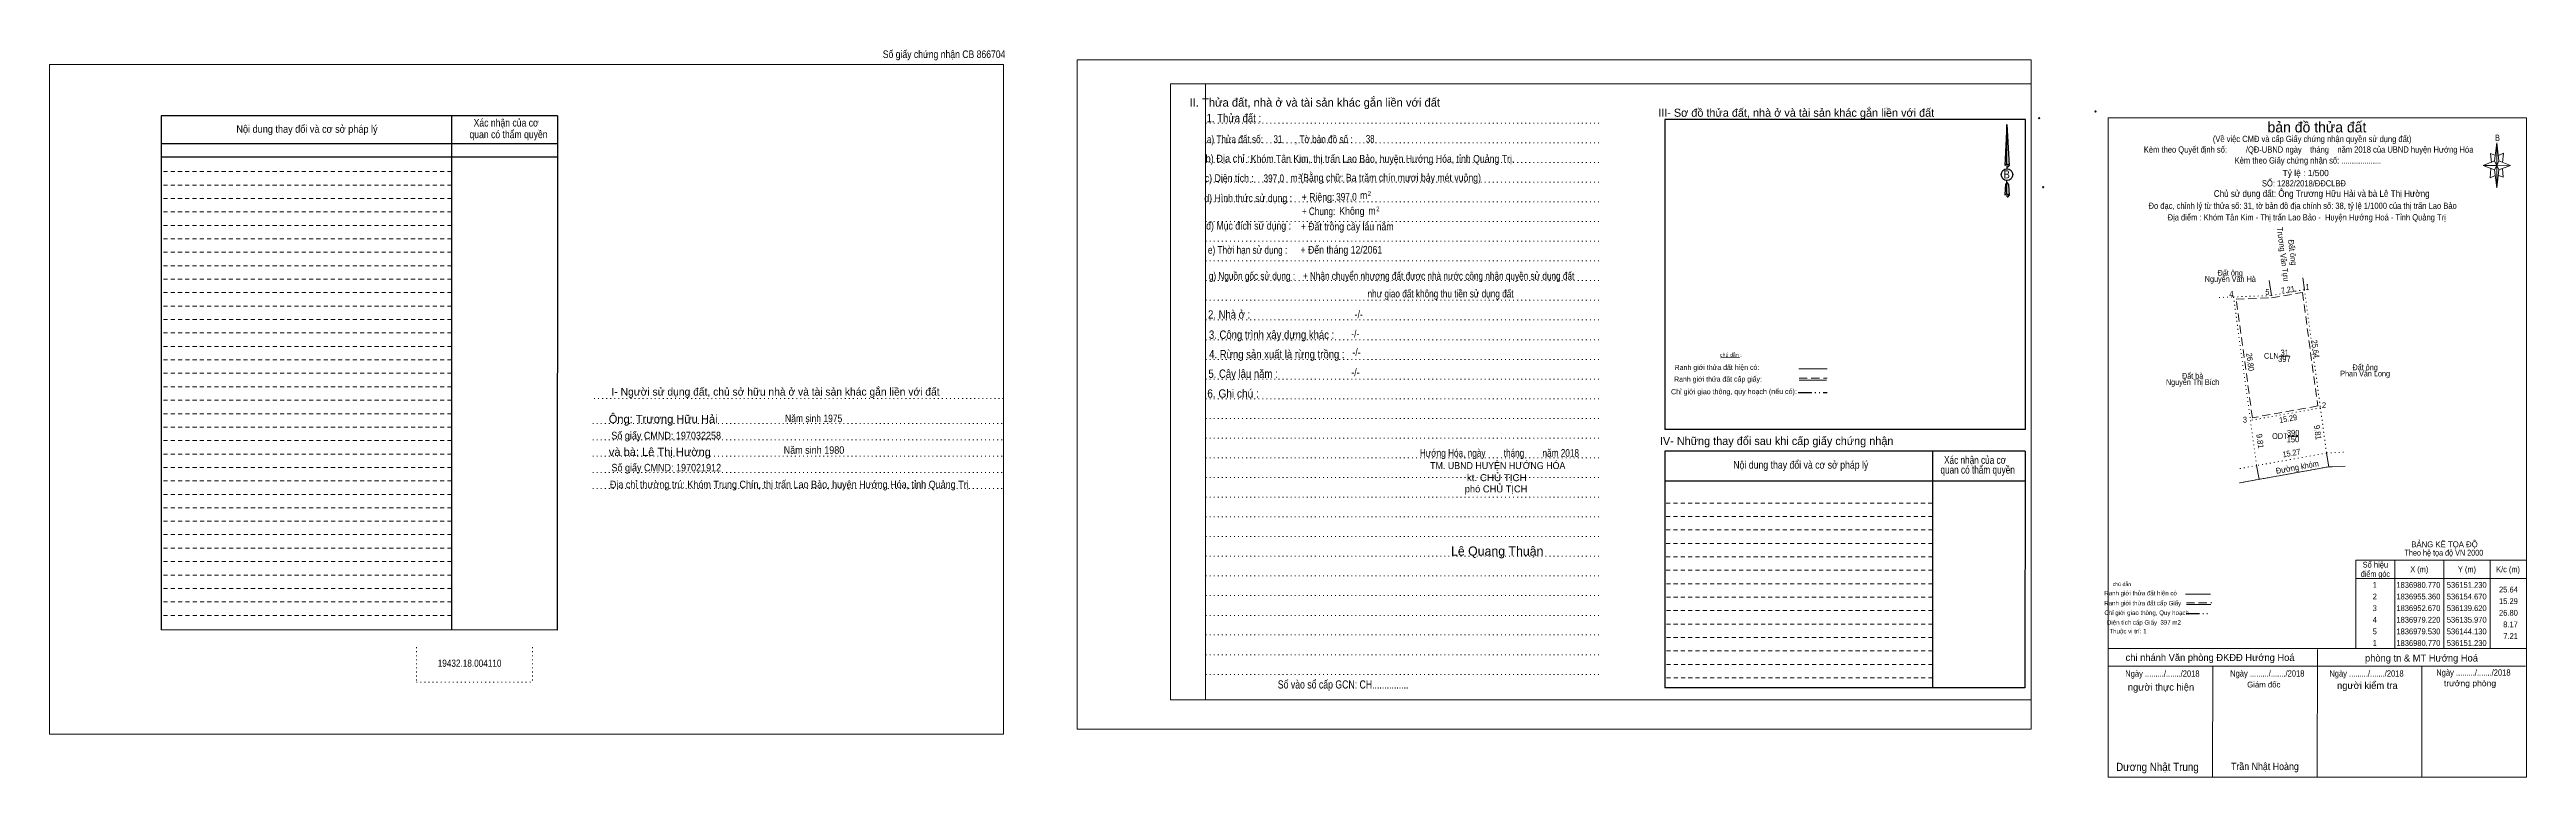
# Model space of a CAD drawing. Header units: metres. Extents: x 535666 to 536199, y 1836876 to 1837032.
import ezdxf
from ezdxf.enums import TextEntityAlignment as Align

# ---------------------------------------------------------------- set-up
doc = ezdxf.new("R2010")
doc.units = ezdxf.units.M
doc.header["$LTSCALE"] = 0.58
doc.header["$PDMODE"] = 32
doc.header["$PDSIZE"] = 0.29
for name, pattern in [('DASH_DOUBLE_DOT', [9.2, 5, -1.2, 0.3, -1.2, 0.3, -1.2]), ('DOTTED', [1.5, 0.3, -1.2]), ('MEDIUM_DASHED', [4.5, 3, -1.5]), ('SHORT_DASHED', [2.7, 1.5, -1.2])]:
    doc.linetypes.add(name, pattern=pattern)
for name, color, linetype, lineweight in [('1', 7, 'DOTTED', 13), ('10', 7, 'DOTTED', 13), ('12', 7, 'Continuous', 25), ('13', 7, 'Continuous', 13), ('17', 7, 'Continuous', 13), ('2', 7, 'SHORT_DASHED', 13), ('28', 7, 'Continuous', 25), ('5', 7, 'Continuous', 13), ('6', 7, 'Continuous', 13), ('63', 7, 'Continuous', 13)]:
    doc.layers.add(name, color=color, linetype=linetype, lineweight=lineweight)
for name, color, linetype in [('18', 7, 'Continuous'), ('21', 7, 'Continuous'), ('23', 7, 'Continuous'), ('3', 7, 'Continuous'), ('34', 7, 'Continuous'), ('4', 7, 'Continuous'), ('40', 7, 'Continuous'), ('7', 7, 'Continuous'), ('8', 7, 'Continuous')]:
    doc.layers.add(name, color=color, linetype=linetype)

msp = doc.modelspace()

# ---------------------------------------------------------------- linework, layer by layer
at = {"layer": '1', "linetype": 'Continuous'}
for p, q in [((535907.33, 1837025.03), (536092.43, 1837025.03)), ((535907.33, 1837025.03), (535907.33, 1836892.53)), ((536092.43, 1837025.03), (536092.43, 1836891.41)), ((535907.33, 1836892.53), (536092.43, 1836892.53))]:
    msp.add_line(p, q, dxfattribs=at)
at = {"layer": '1'}
for p, q in [((535914.83, 1837025.03), (535914.83, 1836892.53)), ((535914.83, 1837025.03), (535914.83, 1836892.53)), ((535914.91, 1837016.63), (535999.45, 1837016.63)), ((535914.91, 1837012.39), (535999.45, 1837012.39)), ((535914.91, 1837008.15), (535999.45, 1837008.15)), ((535914.91, 1837003.93), (535999.45, 1837003.93)), ((535914.91, 1836999.69), (535999.45, 1836999.69)), ((535914.91, 1836995.45), (535999.45, 1836995.45)), ((535914.91, 1836991.21), (535999.45, 1836991.21)), ((535914.91, 1836986.99), (535999.45, 1836986.99)), ((535914.91, 1836982.73), (535999.45, 1836982.73)), ((535914.91, 1836978.51), (535999.45, 1836978.51)), ((535914.91, 1836974.27), (535999.45, 1836974.27)), ((535914.91, 1836970.03), (535999.45, 1836970.03)), ((535914.91, 1836965.79), (535999.45, 1836965.79)), ((535914.91, 1836961.57), (535999.45, 1836961.57)), ((535783.35, 1836957.39), (535871.41, 1836957.39)), ((535914.91, 1836957.33), (535999.45, 1836957.33)), ((535783.05, 1836951.99), (535871.11, 1836951.99)), ((535914.91, 1836953.09), (535999.45, 1836953.09)), ((535783.05, 1836948.49), (535871.11, 1836948.49)), ((535914.91, 1836948.85), (535999.45, 1836948.85)), ((535783.05, 1836944.99), (535871.11, 1836944.99)), ((535783.05, 1836941.49), (535871.11, 1836941.49)), ((535914.91, 1836944.61), (535999.45, 1836944.61)), ((535914.91, 1836940.39), (535999.45, 1836940.39)), ((535783.05, 1836937.99), (535871.11, 1836937.99)), ((535914.91, 1836936.15), (535999.45, 1836936.15)), ((535914.91, 1836931.91), (535999.45, 1836931.91)), ((535914.91, 1836927.67), (535999.45, 1836927.67)), ((535914.91, 1836923.45), (535999.45, 1836923.45)), ((535914.91, 1836919.21), (535999.45, 1836919.21)), ((535914.91, 1836914.97), (535999.45, 1836914.97)), ((535914.91, 1836910.73), (535999.45, 1836910.73)), ((535745.13, 1836903.87), (535745.13, 1836896.35)), ((535770.11, 1836903.87), (535770.11, 1836896.35)), ((535914.91, 1836906.51), (535999.45, 1836906.51)), ((535914.91, 1836902.27), (535999.45, 1836902.27)), ((535914.91, 1836898.03), (535999.45, 1836898.03)), ((535745.13, 1836896.35), (535770.11, 1836896.35))]:
    msp.add_line(p, q, dxfattribs=at)
at = {"layer": '1', "linetype": 'Continuous'}
for points in [[(535666.21, 1836885.21), (535871.41, 1836885.21), (535871.41, 1837029.21), (535666.21, 1837029.21)], [(535666.21, 1837029.21), (535871.41, 1837029.21), (535871.41, 1836885.21), (535666.21, 1836885.21)], [(535666.21, 1836885.21), (535871.41, 1836885.21), (535871.41, 1837029.21), (535666.21, 1837029.21)], [(535887.23, 1836886.23), (536092.43, 1836886.23), (536092.43, 1837030.23), (535887.23, 1837030.23)], [(535914.83, 1837025.03), (536092.43, 1837025.03), (536092.43, 1836892.53), (535914.83, 1836892.53)]]:
    msp.add_lwpolyline(points, close=True, dxfattribs=at)
at = {"layer": '1', "linetype": 'MEDIUM_DASHED'}
msp.add_lwpolyline([(536150.8, 1836980.19), (536154.11, 1836955.77), (536140.04, 1836953.25), (536136.54, 1836978.74), (536144.18, 1836979.03)], close=True, dxfattribs=at)
at = {"layer": '10', "linetype": 'Continuous'}
for p, q in [((536150.91, 1836983.34), (536151.23, 1836980.77)), ((536144.13, 1836979.53), (536143.68, 1836982.79)), ((536146.51, 1836940.9), (536137.25, 1836939.24)), ((536156.38, 1836942.67), (536146.51, 1836940.9)), ((536157.19, 1836942.71), (536156.38, 1836942.67)), ((536159.97, 1836942.85), (536157.19, 1836942.71))]:
    msp.add_line(p, q, dxfattribs=at)
at = {"layer": '10'}
for p, q in [((536135.97, 1836979.22), (536139.62, 1836952.67)), ((536151.23, 1836980.77), (536154.67, 1836955.36)), ((536154.67, 1836955.36), (536155.98, 1836945.64)), ((536159.66, 1836945.83), (536156.09, 1836945.66))]:
    msp.add_line(p, q, dxfattribs=at)
for points in [[(536132.87, 1836979.1), (536135.97, 1836979.22), (536144.13, 1836979.53), (536151.23, 1836980.77)], [(536154.67, 1836955.36), (536139.62, 1836952.67), (536140.95, 1836942.95)], [(536155.98, 1836945.64), (536140.95, 1836942.95), (536136.92, 1836942.23)], [(536137.25, 1836939.23), (536146.51, 1836940.9), (536156.38, 1836942.67), (536157.19, 1836942.71)]]:
    msp.add_lwpolyline(points, dxfattribs=at)
at = {"layer": '12'}
for p, q in [((536091.23, 1837017.37), (536013.69, 1837017.37)), ((536087.23, 1837016.33), (536087.71, 1837007.49)), ((536087.23, 1837016.33), (536087.71, 1837007.49)), ((536087.23, 1837016.33), (536087.71, 1837007.49)), ((536086.85, 1837008.87), (536086.79, 1837007.51)), ((536087.23, 1837007.79), (536087.23, 1837007.45)), ((536087.23, 1837007.45), (536087.23, 1837007.19)), ((536087.23, 1837007.19), (536087.23, 1837006.85)), ((536087.23, 1837007.19), (536087.23, 1837006.85)), ((536087.23, 1837007.19), (536087.23, 1837006.85)), ((536087.23, 1837003.87), (536087.23, 1837004.27)), ((536087.23, 1837003.87), (536087.23, 1837004.27)), ((536087.23, 1837003.87), (536087.23, 1837004.27)), ((536087.71, 1837007.49), (536087.71, 1837007.51)), ((536087.23, 1837003.87), (536087.59, 1837003.39)), ((536087.23, 1837003.87), (536087.59, 1837003.39)), ((536087.23, 1837003.87), (536087.59, 1837003.39)), ((536087.23, 1837001.37), (536087.23, 1837001.03)), ((536087.23, 1837001.03), (536087.23, 1837000.77)), ((536087.59, 1837003.39), (536087.71, 1837001.07)), ((536087.59, 1837003.39), (536087.71, 1837001.07)), ((536087.59, 1837003.39), (536087.71, 1837001.07)), ((536087.71, 1837001.07), (536087.71, 1837001.09))]:
    msp.add_line(p, q, dxfattribs=at)
for points in [[(536087.23, 1837007.79), (536087.23, 1837016.33), (536086.85, 1837008.87)], [(536087.23, 1837001.37), (536087.23, 1837003.87), (536086.91, 1837003.39), (536086.85, 1837002.45), (536086.79, 1837001.09)]]:
    msp.add_lwpolyline(points, dxfattribs=at)
msp.add_ellipse((536087.2555, 1837005.5289), major_axis=(0, 1.258), ratio=0.983453, dxfattribs=at)
for centre, start_param, end_param in [((536087.256, 1837007.4673), 1.57079633, 3.07445202), ((536087.256, 1837007.4673), 0.06714063, 1.57079633), ((536087.256, 1837007.4673), 4.71238898, 6.28318531), ((536087.256, 1837001.0468), 2.49106941, 3.07427841), ((536087.256, 1837001.0468), 1.57079633, 2.49106941), ((536087.256, 1837001.0468), 0.06714063, 1.57079633), ((536087.256, 1837001.0468), 4.71238898, 6.28318531)]:
    msp.add_ellipse(centre, major_axis=(0.4535, 0), ratio=0.655448, start_param=start_param, end_param=end_param, dxfattribs=at)
at = {"layer": '13'}
msp.add_line((536042.5, 1836963.79), (536048.58, 1836963.79), dxfattribs=at)
at = {"layer": '17'}
for p, q in [((536153.99, 1836875.89), (536154.01, 1836903.37)), ((536131.49, 1836875.91), (536131.51, 1836899.83)), ((536176.49, 1836875.87), (536176.51, 1836899.83))]:
    msp.add_line(p, q, dxfattribs=at)
at = {"layer": '2', "linetype": 'Continuous', "lineweight": 25}
for p, q in [((535775.49, 1837018.17), (535690.21, 1837018.17)), ((535690.21, 1837018.17), (535690.21, 1836907.65)), ((535752.65, 1837018.17), (535752.67, 1836907.57)), ((535775.49, 1837012.13), (535690.33, 1837012.13)), ((535775.49, 1837009.25), (535690.33, 1837009.25))]:
    msp.add_line(p, q, dxfattribs=at)
at = {"layer": '2'}
for p, q in [((535752.65, 1837006.19), (535690.21, 1837006.19)), ((535752.65, 1837003.29), (535690.21, 1837003.29)), ((535752.65, 1837003.29), (535690.21, 1837003.29)), ((535752.65, 1837000.39), (535690.21, 1837000.39)), ((535752.65, 1836997.51), (535690.21, 1836997.51)), ((535752.65, 1836994.61), (535690.21, 1836994.61)), ((535752.65, 1836991.71), (535690.21, 1836991.71)), ((535752.65, 1836988.83), (535690.21, 1836988.83)), ((535752.65, 1836985.93), (535690.21, 1836985.93)), ((535752.65, 1836983.05), (535690.21, 1836983.05)), ((535752.65, 1836980.15), (535690.21, 1836980.15)), ((535752.67, 1836977.25), (535690.21, 1836977.25)), ((535752.67, 1836974.37), (535690.21, 1836974.37)), ((535752.67, 1836971.47), (535690.21, 1836971.47)), ((535752.67, 1836968.57), (535690.21, 1836968.57)), ((535752.67, 1836965.69), (535690.21, 1836965.69)), ((535752.67, 1836962.79), (535690.21, 1836962.79)), ((535752.67, 1836959.91), (535690.21, 1836959.91)), ((535752.67, 1836957.01), (535690.21, 1836957.01)), ((535752.67, 1836954.11), (535690.21, 1836954.11)), ((535752.67, 1836951.23), (535690.21, 1836951.23)), ((535752.67, 1836948.33), (535690.21, 1836948.33)), ((535752.67, 1836945.43), (535690.21, 1836945.43)), ((535752.67, 1836942.55), (535690.21, 1836942.55)), ((535752.67, 1836939.65), (535690.21, 1836939.65)), ((535752.67, 1836936.75), (535690.21, 1836936.75)), ((535752.69, 1836933.87), (535690.21, 1836933.87)), ((535752.69, 1836930.97), (535690.21, 1836930.97)), ((536071.21, 1836931.99), (536013.63, 1836931.99)), ((535752.69, 1836928.09), (535690.21, 1836928.09)), ((535752.69, 1836925.19), (535690.21, 1836925.19)), ((536071.21, 1836929.11), (536013.63, 1836929.11)), ((536071.21, 1836926.21), (536013.63, 1836926.21)), ((535752.69, 1836922.29), (535690.21, 1836922.29)), ((535752.69, 1836919.41), (535690.21, 1836919.41)), ((536071.21, 1836923.31), (536013.63, 1836923.31)), ((536071.21, 1836920.43), (536013.63, 1836920.43)), ((535752.69, 1836916.51), (535690.21, 1836916.51)), ((535752.69, 1836913.61), (535690.21, 1836913.61)), ((536071.23, 1836917.53), (536013.63, 1836917.53)), ((536071.23, 1836914.63), (536013.63, 1836914.63)), ((535752.69, 1836910.73), (535690.21, 1836910.73)), ((536071.23, 1836911.75), (536013.63, 1836911.75)), ((536071.23, 1836908.85), (536013.63, 1836908.85)), ((536071.23, 1836905.97), (536013.63, 1836905.97)), ((536071.23, 1836903.07), (536013.63, 1836903.07)), ((536071.25, 1836900.17), (536013.63, 1836900.17)), ((536071.25, 1836897.29), (536013.63, 1836897.29))]:
    msp.add_line(p, q, dxfattribs=at)
at = {"layer": '2', "linetype": 'Continuous', "lineweight": 25}
msp.add_lwpolyline([(535775.49, 1837018.17), (535775.43, 1836907.53), (535690.21, 1836907.65)], dxfattribs=at)
at = {"layer": '28'}
for p, q in [((536071.21, 1836946.03), (536071.25, 1836895.15)), ((536091.15, 1836946.03), (536091.11, 1836895.15)), ((536091.13, 1836939.57), (536013.63, 1836939.57)), ((536091.11, 1836895.15), (536013.63, 1836895.15))]:
    msp.add_line(p, q, dxfattribs=at)
at = {"layer": '28', "linetype": 'SHORT_DASHED', "lineweight": 13}
msp.add_line((536071.19, 1836934.89), (536013.63, 1836934.89), dxfattribs=at)
at = {"layer": '28'}
msp.add_lwpolyline([(536091.15, 1836946.03), (536013.63, 1836946.03), (536013.63, 1836895.15)], dxfattribs=at)
at = {"layer": '5'}
for p, q in [((536192.15, 1837008.47), (536192.65, 1837012.37)), ((536192.15, 1837006.57), (536189.65, 1837007.47)), ((536193.05, 1837006.57), (536192.65, 1837002.67)), ((536193.95, 1837004.97), (536192.95, 1837005.37)), ((536193.05, 1837008.47), (536195.55, 1837007.47)), ((536193.85, 1837006.87), (536193.95, 1837004.97)), ((536125.66, 1836915.32), (536131.04, 1836915.32)), ((536125.86, 1836913.08), (536131.12, 1836913.08))]:
    msp.add_line(p, q, dxfattribs=at)
at = {"layer": '5', "linetype": 'DASH_DOUBLE_DOT', "lineweight": 25}
msp.add_line((536125.76, 1836911.1), (536130.98, 1836911.1), dxfattribs=at)
at = {"layer": '5', "linetype": 'MEDIUM_DASHED'}
msp.add_line((536125.86, 1836913.4), (536131.3, 1836913.4), dxfattribs=at)
at = {"layer": '5'}
for points in [[(536108.99, 1837017.73), (536198.99, 1837017.73), (536198.99, 1836875.93), (536108.99, 1836875.93)], [(536192.65, 1837012.37), (536193.05, 1837008.47), (536192.65, 1837007.47)], [(536192.65, 1837007.47), (536189.65, 1837007.47), (536192.15, 1837008.47), (536193.05, 1837006.57), (536195.55, 1837007.47), (536192.65, 1837007.57)], [(536192.65, 1837007.47), (536192.65, 1837002.67), (536192.15, 1837006.57)]]:
    msp.add_lwpolyline(points, close=True, dxfattribs=at)
for points in [[(536192.35, 1837009.67), (536191.25, 1837010.07), (536191.45, 1837008.17)], [(536192.95, 1837009.67), (536194.05, 1837010.17), (536193.85, 1837008.17)], [(536192.65, 1837007.47), (536192.15, 1837008.47), (536189.65, 1837007.47)], [(536191.35, 1837006.87), (536191.15, 1837004.87), (536192.25, 1837005.37)], [(536192.65, 1837007.47), (536193.05, 1837006.57), (536195.55, 1837007.47)]]:
    msp.add_lwpolyline(points, dxfattribs=at)
for p in [(536094.17, 1837017.69), (536106.29, 1837019.13), (536095.03, 1837002.81)]:
    msp.add_point(p, dxfattribs=at)
at = {"layer": '6'}
for p, q in [((536108.99, 1836903.63), (536198.99, 1836903.63)), ((536108.99, 1836899.83), (536198.79, 1836899.83)), ((536198.99, 1836875.93), (536108.99, 1836875.93))]:
    msp.add_line(p, q, dxfattribs=at)
at = {"layer": '63', "lineweight": 25}
for p, q in [((536013.69, 1837017.37), (536013.69, 1836950.73)), ((536091.23, 1836950.73), (536091.23, 1837017.37)), ((536091.23, 1836950.73), (536013.69, 1836950.73))]:
    msp.add_line(p, q, dxfattribs=at)
at = {"layer": '63'}
for p, q in [((536025.7, 1836966.14), (536029.74, 1836966.18)), ((536145.9, 1836966.5), (536148.1, 1836966.5)), ((536042.54, 1836961.31), (536048.4, 1836961.31)), ((536042.54, 1836961.31), (536048.4, 1836961.31)), ((536147.73, 1836949.24), (536149.93, 1836949.24)), ((536156.51, 1836942.69), (536155.98, 1836945.64)), ((536141.48, 1836940), (536140.95, 1836942.95)), ((536170.69, 1836922.63), (536170.69, 1836903.63)), ((536181.19, 1836922.63), (536181.19, 1836903.63)), ((536191.19, 1836922.63), (536191.19, 1836903.63)), ((536162.29, 1836918.63), (536198.99, 1836918.63))]:
    msp.add_line(p, q, dxfattribs=at)
at = {"layer": '63', "linetype": 'MEDIUM_DASHED'}
msp.add_line((536042.54, 1836961.75), (536048.54, 1836961.75), dxfattribs=at)
at = {"layer": '63', "linetype": 'DASH_DOUBLE_DOT', "lineweight": 25}
msp.add_line((536042.36, 1836958.69), (536048.6, 1836958.69), dxfattribs=at)
at = {"layer": '63'}
msp.add_lwpolyline([(536162.29, 1836922.63), (536198.99, 1836922.63), (536198.99, 1836903.63), (536162.29, 1836903.63)], close=True, dxfattribs=at)

# ---------------------------------------------------------------- texts
at = {"layer": '1'}
for s, width, p in [('CLN', 0.95, (536144.115, 1836965.93)), ('31', 0.75, (536146.985, 1836966.63)), ('397', 0.85, (536146.925, 1836965.23)), ('ODT', 0.95, (536145.95, 1836948.67)), ('390', 0.85, (536148.81, 1836949.37)), ('150', 0.85, (536148.76, 1836947.97))]:
    msp.add_text(s, height=1.25, dxfattribs=dict(at, width=width)).set_placement(p, align=Align.CENTER)
at = {"layer": '12', "width": 0.85}
msp.add_text('B', height=1.728, dxfattribs=at).set_placement((536087.195, 1837004.71), align=Align.CENTER)
at = {"layer": '18'}
for s, height, p in [('II. Thửa đất, nhà ở và tài sản khác gắn liền với đất', 1.8, (535938.365, 1837020.15)), ('Ông: Trương Hữu Hải', 1.78, (535798.2, 1836952.07)), ('và bà: Lê Thị Hường', 1.78, (535797.485, 1836945)), ('phó CHỦ TỊCH', 1.5, (535977.355, 1836937.18)), ('Lê Quang Thuận', 1.98, (535977.6, 1836923.58))]:
    msp.add_text(s, height=height, dxfattribs=at).set_placement(p, align=Align.CENTER)
for s, height, width, p in [('1. Thửa đất :', 1.8, 0.85, (535920.955, 1837016.79)), ('b) Địa chỉ : ', 1.65, 0.9, (535919.88, 1837008.17)), ('a) Thửa đất số:              , Tờ bản đồ số : ', 1.65, 0.8, (535931.07, 1837012.31)), ('Khóm Tân Kim, thị trấn Lao Bảo, huyện Hướng Hóa, tỉnh Quảng Trị.', 1.65, 0.85, (535952.935, 1837008.11)), ('31', 1.65, 0.75, (535930.43, 1837012.35)), ('38', 1.65, 0.75, (535950.285, 1837012.41)), (' m', 1.65, 0.85, (535933.625, 1837003.99)), ('2', 1, 0.75, (535935.135, 1837004.69)), ('d) Hình thức sử dụng :', 1.65, 0.85, (535924.045, 1836999.65)), ('+ Riêng: ', 1.65, 0.85, (535939.315, 1836999.89)), ('đ) Mục đích sử dụng :', 1.65, 0.85, (535924.125, 1836993.71)), ('+ Đất trồng cây lâu năm', 1.65, 0.85, (535945.325, 1836993.54)), ('       + Chung:', 1.65, 0.8, (535937.455, 1836996.82)), ('e) Thời hạn sử dụng :', 1.65, 0.8, (535923.91, 1836988.51)), ('+ Đến tháng 12/2061', 1.65, 0.85, (535944.07, 1836988.54)), ('g) Nguồn gốc sử dụng :', 1.65, 0.8, (535924.845, 1836982.91)), ('+ Nhận chuyển nhượng đất được nhà nước công nhận quyền sử dụng đất', 1.65, 0.8, (535964.985, 1836982.92)), ('như giao đất không thu tiền sử dụng đất', 1.65, 0.8, (535965.415, 1836979.11)), ('2. Nhà ở :', 1.8, 0.85, (535919.935, 1836974.55)), ('3. Công trình xây dựng khác :', 1.8, 0.85, (535929.07, 1836970.21)), ('4. Rừng sản xuất là rừng trồng :', 1.8, 0.85, (535930.205, 1836966.01)), ('5. Cây lâu năm :', 1.8, 0.85, (535922.93, 1836961.81)), ('6. Ghi chú :', 1.8, 0.9, (535920.775, 1836957.55)), ('Hướng Hóa, ngày        tháng        năm 2018', 1.65, 0.8, (535978.08, 1836944.84)), ('TM. UBND HUYỆN HƯỚNG HÓA', 1.5, 0.95, (535977.715, 1836942.2)), ('kt. CHỦ TỊCH', 1.5, 1.05, (535977.505, 1836939.6)), ('19432.18.004110', 1.55, 0.85, (535756.565, 1836899.67)), ('Số vào sổ cấp GCN: CH...............', 1.75, 0.8, (535944.45, 1836895))]:
    msp.add_text(s, height=height, dxfattribs=dict(at, width=width)).set_placement(p, align=Align.CENTER)
at = {"layer": '2'}
for s, width, p in [('Nội dung thay đổi và cơ sở pháp lý', 0.9, (535721.59, 1837014.53)), ('Nội dung thay đổi và cơ sở pháp lý', 0.9, (535721.59, 1837014.53)), (' quan có thẩm quyền', 0.85, (535764.675, 1837013.37)), (' quan có thẩm quyền', 0.85, (535764.675, 1837013.37)), ('Xác nhận của cơ', 0.85, (535764.425, 1837015.87)), ('Xác nhận của cơ', 0.85, (535764.425, 1837015.87))]:
    msp.add_text(s, height=1.63, dxfattribs=dict(at, width=width)).set_placement(p, align=Align.CENTER)
at = {"layer": '21'}
msp.add_text('III- Sơ đồ thửa đất, nhà ở và tài sản khác gắn liền với đất', height=1.75, dxfattribs=at).set_placement((536041.91, 1837017.97), align=Align.CENTER)
at = {"layer": '21', "width": 0.85}
msp.add_text('Chỉ giới giao thông, quy hoạch (nếu có):', height=1.12, rotation=0.135, dxfattribs=at).set_placement((536028.5187, 1836958.3061), align=Align.CENTER)
at = {"layer": '23'}
for s, width, p in [('Trương Văn Tựu', 0.9, (536146.0214, 1836988.3172)), ('Đất ông', 0.95, (536148.0491, 1836988.7172))]:
    msp.add_text(s, height=1.25, rotation=277.098, dxfattribs=dict(at, width=width)).set_placement(p, align=Align.CENTER)
at = {"layer": '23', "width": 0.9}
for s, p in [('Nguyễn Văn Hà', (536135.285, 1836982.45)), ('Đất ông', (536135.285, 1836983.78)), ('Nguyễn Thị Bích', (536127.185, 1836960.28)), ('Đất bà', (536127.19, 1836961.61)), ('Phan Văn Long', (536164.28, 1836962.12)), ('Đất ông', (536164.285, 1836963.45))]:
    msp.add_text(s, height=1.25, dxfattribs=at).set_placement(p, align=Align.CENTER)
at = {"layer": '28'}
for s, height, width, p in [('-/-', 1.65, 0.85, (535947.075, 1836970.47)), ('-/-', 1.65, 0.85, (535947.815, 1836974.65)), ('-/-', 1.65, 0.85, (535947.335, 1836966.51)), ('-/-', 1.65, 0.85, (535947.115, 1836962.19)), ('Năm sinh 1975', 1.61, 0.85, (535830.575, 1836952.29)), ('Năm sinh 1980', 1.61, 0.9, (535830.64, 1836945.49)), ('Nội dung thay đổi và cơ sở pháp lý', 1.65, 0.85, (536042.9, 1836942.29)), (' quan có thẩm quyền', 1.65, 0.8, (536080.695, 1836941.23)), ('Xác nhận của cơ', 1.65, 0.8, (536080.385, 1836943.33)), ('Địa chỉ thường trú: Khóm Trung Chín, thị trấn Lao Bảo, huyện Hướng Hóa, tỉnh Quảng Trị', 1.61, 0.9, (535825.33, 1836938.09))]:
    msp.add_text(s, height=height, dxfattribs=dict(at, width=width)).set_placement(p, align=Align.CENTER)
for s, height, p in [('I- Người sử dụng đất, chủ sở hữu nhà ở và tài sản khác gắn liền với đất', 1.653, (535822.375, 1836958.01)), ('IV- Những thay đổi sau khi cấp giấy chứng nhận', 1.75, (536037.715, 1836947.37))]:
    msp.add_text(s, height=height, dxfattribs=at).set_placement(p, align=Align.CENTER)
at = {"layer": '3'}
for s, width, p in [('c) Diện tích :                                                   ', 0.85, (535933.265, 1837003.95)), ('397,0', 0.8, (535929.545, 1837003.91)), ('397,0', 0.8, (535945.165, 1836999.94))]:
    msp.add_text(s, height=1.65, dxfattribs=dict(at, width=width)).set_placement(p, align=Align.CENTER)
at = {"layer": '34', "width": 0.9}
msp.add_text('Chủ sử dụng đất: Ông Trương Hữu Hải và bà Lê Thị Hường', height=1.44, dxfattribs=at).set_placement((536131.74, 1837000.74))
at = {"layer": '4'}
for s, height, width, p in [(' m', 1.65, 0.85, (535948.615, 1837000.26)), ('2', 1, 0.75, (535950.105, 1837000.96)), ('Không', 1.65, 0.85, (535946.345, 1836996.88)), (' m', 1.65, 0.85, (535950.415, 1836996.92)), ('2', 1, 0.75, (535951.925, 1836997.64))]:
    msp.add_text(s, height=height, dxfattribs=dict(at, width=width)).set_placement(p, align=Align.CENTER)
at = {"layer": '40', "width": 0.85}
msp.add_text('Số giấy chứng nhận CB 866704', height=1.63, dxfattribs=at).set_placement((535858.625, 1837030.61), align=Align.CENTER)
at = {"layer": '5'}
for s, height, p in [('bản đồ thửa đất', 2.25, (536153.925, 1837014.61)), ('Tỷ lệ : 1/500', 1.35, (536151.505, 1837005.2))]:
    msp.add_text(s, height=height, dxfattribs=at).set_placement(p, align=Align.CENTER)
for s, height, width, p in [('Kèm theo Quyết định số:         /QĐ-UBND ngày    tháng    năm 2018 của UBND huyện Hướng Hóa', 1.35, 0.9, (536152.13, 1837010.25)), ('(Về việc CMĐ và cấp Giấy chứng nhận quyền sử dụng đất)', 1.35, 0.9, (536152.895, 1837012.53)), ('B', 1.378, 0.8, (536192.75, 1837012.77)), ('Kèm theo Giấy chứng nhận số: ...................', 1.35, 0.9, (536151.98, 1837007.91)), ('SỐ: 1282/2018/ĐĐCLBĐ', 1.35, 0.9, (536151.12, 1837002.98)), ('Đo đạc, chỉnh lý từ thửa số: 31, tờ bản đồ địa chính số: 38, tỷ lệ 1/1000 của thị trấn Lao Bảo', 1.35, 0.9, (536150.845, 1836998.16)), ('Địa điểm : Khóm Tân Kim - Thị trấn Lao Bảo -  Huyện Hướng Hoá - Tỉnh Quảng Trị ', 1.35, 0.9, (536151.95, 1836995.67)), ('Ranh giới thửa đất hiện có ', 0.96, 0.9, (536116.165, 1836915.04)), ('Ranh giới thửa đất cấp Giấy', 0.96, 0.9, (536116.44, 1836912.88)), ('chú dẫn', 0.7999, 1.05, (536111.97, 1836917.04)), ('Chỉ giới giao thông, Quy hoạch', 0.96, 0.9, (536117.29, 1836910.82)), ('Diện tích cấp Giấy  397 m2', 0.96, 0.9, (536116.71, 1836908.74)), ('Thuộc vị trí: 1', 0.96, 0.9, (536113.27, 1836906.84))]:
    msp.add_text(s, height=height, dxfattribs=dict(at, width=width)).set_placement(p, align=Align.CENTER)
at = {"layer": '6'}
for s, height, width, p in [('Theo hệ tọa độ VN 2000', 1.25, 0.9, (536181.225, 1836923.59)), ('Ngày ........./......./2018', 1.35, 0.9, (536120.68, 1836897.53)), ('Ngày ........./......./2018', 1.35, 0.9, (536143.24, 1836897.57)), ('Ngày ........./......./2018', 1.35, 0.9, (536164.58, 1836897.57)), ('Ngày ........./......./2018', 1.35, 0.9, (536187.58, 1836897.77)), ('trưởng phòng', 1.25, 1.1, (536186.845, 1836895.49)), ('Dương Nhật Trung', 1.75, 0.9, (536119.615, 1836877.27)), ('Trần Nhật Hoàng', 1.58, 0.9, (536142.725, 1836877.45))]:
    msp.add_text(s, height=height, dxfattribs=dict(at, width=width)).set_placement(p, align=Align.CENTER)
for s, height, p in [('BẢNG KÊ TỌA ĐỘ', 1.25, (536181.355, 1836925.39)), ('chi nhánh Văn phòng ĐKĐĐ Hướng Hoá', 1.5, (536130.935, 1836900.93)), ('phòng tn & MT Hướng Hoá', 1.5, (536176.41, 1836900.81)), ('người thực hiện', 1.5, (536120.38, 1836894.55)), ('Giám đốc', 1.25, (536142.49, 1836895.23)), ('người kiểm tra', 1.5, (536164.765, 1836894.91))]:
    msp.add_text(s, height=height, dxfattribs=at).set_placement(p, align=Align.CENTER)
at = {"layer": '63'}
for s, width, p in [(' 4', 0.85, (536135.97, 1836979.22)), (' 5', 0.8, (536143.71, 1836979.67)), (' 1', 0.75, (536152.31, 1836980.73)), (' 2', 0.85, (536155.89, 1836955.32)), (' 3', 0.8, (536138.88, 1836952.2)), ('25.64', 0.85, (536197.14, 1836915.66)), ('15.29', 0.85, (536197.14, 1836913.16)), ('26.80', 0.85, (536197.14, 1836910.66)), ('8.17', 0.85, (536197.14, 1836908.16)), ('7.21', 0.8, (536197.14, 1836905.66))]:
    msp.add_text(s, height=1.25, dxfattribs=dict(at, width=width)).set_placement(p, align=Align.RIGHT)
for s, height, rotation, width, p in [('7.21', 1.25, 9.907, 0.9, (536147.7825, 1836980.1684)), ('26.80', 1.25, 277.828, 0.9, (536138.9591, 1836965.1551)), ('25.64', 1.25, 277.71, 0.9, (536152.9647, 1836967.9788)), ('Ranh giới thửa đất cấp giấy:', 1.12, 0.135, 0.8, (536025.0987, 1836960.9881)), ('Ranh giới thửa đất hiện có:', 1.125, 0.135, 0.8, (536024.8687, 1836963.5075)), ('15.29', 1.25, 10.134, 0.9, (536147.845, 1836952.4269)), ('9.81', 1.25, 277.676, 0.85, (536153.4696, 1836950.0135)), ('9.81', 1.25, 277.791, 0.85, (536141.083, 1836948.1197)), ('15.27', 1.25, 10.147, 0.9, (536148.5549, 1836945.0256)), ('Đường khóm', 1.25, 10.167, 0.95, (536149.7997, 1836941.9947))]:
    msp.add_text(s, height=height, rotation=rotation, dxfattribs=dict(at, width=width)).set_placement(p, align=Align.CENTER)
msp.add_text('chú dẫn :', height=0.8275, rotation=359.974, dxfattribs=at).set_placement((536027.8498, 1836966.3388), align=Align.CENTER)
for s, width, p in [('điểm góc', 0.9, (536166.49, 1836919.01)), ('Số hiệu', 0.85, (536166.49, 1836921.01)), ('X (m)', 0.95, (536175.94, 1836920.01)), ('Y (m)', 0.95, (536186.195, 1836920.01)), ('K/c (m)', 0.95, (536195.035, 1836920.01)), (' 2', 0.85, (536166.145, 1836914.16)), (' 1', 0.75, (536166.14, 1836916.66)), ('1836980.770', 0.85, (536175.74, 1836916.66)), ('1836955.360', 0.85, (536175.74, 1836914.16)), ('536151.230', 0.85, (536186.14, 1836916.66)), ('536154.670', 0.85, (536186.14, 1836914.16)), (' 4', 0.85, (536166.14, 1836909.16)), (' 3', 0.8, (536166.135, 1836911.66)), ('1836952.670', 0.85, (536175.74, 1836911.66)), ('1836979.220', 0.85, (536175.74, 1836909.16)), ('536139.620', 0.85, (536186.14, 1836911.66)), ('536135.970', 0.85, (536186.14, 1836909.16)), (' 5', 0.8, (536166.145, 1836906.66)), (' 1', 0.75, (536166.14, 1836904.16)), ('1836979.530', 0.85, (536175.74, 1836906.66)), ('1836980.770', 0.85, (536175.74, 1836904.16)), ('536144.130', 0.85, (536186.14, 1836906.66)), ('536151.230', 0.85, (536186.14, 1836904.16))]:
    msp.add_text(s, height=1.25, dxfattribs=dict(at, width=width)).set_placement(p, align=Align.CENTER)
at = {"layer": '7', "width": 0.9}
for s, p in [('Số giấy CMND: 197032258', (535798.845, 1836948.61)), ('Số giấy CMND: 197021912', (535798.87, 1836941.71))]:
    msp.add_text(s, height=1.61, dxfattribs=at).set_placement(p, align=Align.CENTER)
at = {"layer": '8', "width": 0.85}
msp.add_text('(Bằng chữ: Ba trăm chín mươi bảy mét vuông)', height=1.65, dxfattribs=at).set_placement((535954.675, 1837004.05), align=Align.CENTER)

doc.saveas('drawing.dxf')
